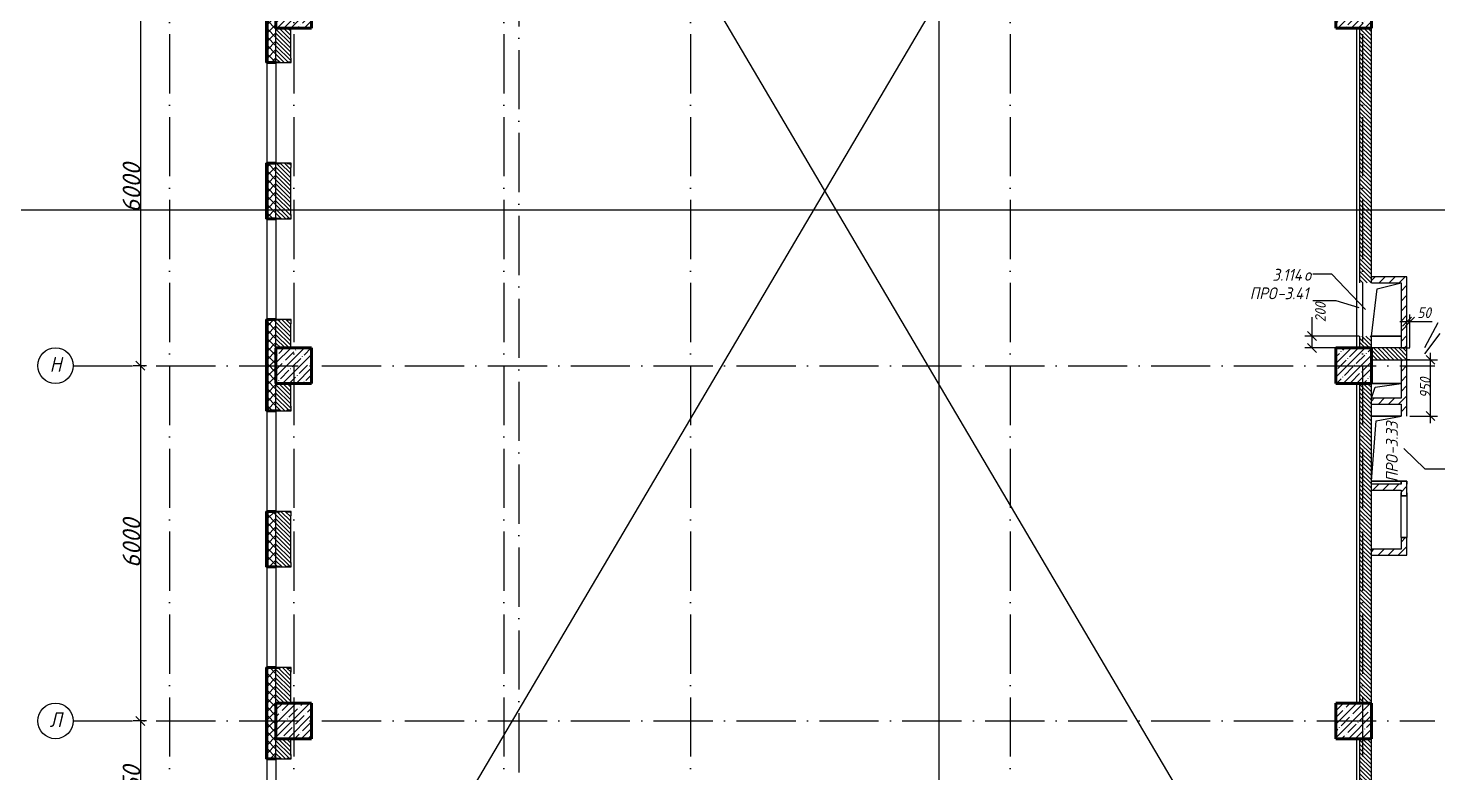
# Model space of a CAD drawing. Header units: millimetres. Extents: x -537608 to 253996, y -217170 to 186033.
# Drawn here: x -112119 to -88314, y 100989 to 113565 of the extents above; entities that cross this region are included whole.
import ezdxf

# ---------------------------------------------------------------- set-up
doc = ezdxf.new("R2010")
doc.units = ezdxf.units.MM
doc.linetypes.add('50_200_ШТРИХ_1Т_ш5_п1_п1_', pattern=[1400, 1000, -200, 0, -200])
for name, color, linetype, lineweight in [('A-____-____-DIMS', 7, 'Continuous', 9), ('A-DETL-____-OTLN-4', 7, 'Continuous', 18), ('A-FLOR-____-OTLN', 7, 'Continuous', 9), ('A-GENM-____-IDEN', 7, 'Continuous', 9), ('A-GENM-____-MCUT', 7, 'Continuous', 25), ('A-GENM-____-OTLN', 7, 'Continuous', 9), ('A-GENM-____-OTLN-1', 7, 'Continuous', 25), ('A-GLAZ-____-IDEN', 7, 'Continuous', 9), ('A-WALL-____-MCUT-2', 7, 'Continuous', 50), ('A-WALL-____-MCUT-3', 7, 'Continuous', 9), ('A-WALL-____-OTLN', 7, 'Continuous', 9), ('A-WALL-____-PATT-1', 7, 'Continuous', 9), ('A-WALL-FNSH-MCUT-1', 7, 'Continuous', 9), ('I-WALL-____-OTLN', 7, 'Continuous', 9), ('S-COLS-____-MCUT', 7, 'Continuous', 50), ('S-COLS-____-OTLN', 7, 'Continuous', 9), ('S-GRID-____-IDEN', 7, 'Continuous', 9), ('S-GRID-____-OTLN-1', 7, '50_200_ШТРИХ_1Т_ш5_п1_п1_', 9)]:
    doc.layers.add(name, color=color, linetype=linetype, lineweight=lineweight)
doc.layers.add('G-____-____-SYMB-1', color=9, linetype='Continuous', lineweight=9, true_color=0x808080)
doc.styles.add('ISOCPEUR_I', font='isocpeui.ttf', dxfattribs={"height": 300})
doc.styles.add('ISOCPEUR_I_10', font='isocpeui.ttf', dxfattribs={"width": 0.9, "height": 180})
doc.styles.add('ISOCPEUR_I_9', font='isocpeui.ttf', dxfattribs={"width": 0.9, "height": 250})
doc.dimstyles.new('ISO-1_8_0_9К_СРЕДНИЙ_Кладочные_3', dxfattribs={"dimscale": 304.8, "dimtxt": 179.276612, "dimasz": 0.492126, "dimexe": 0.393701, "dimexo": 0, "dimgap": 0, "dimtad": 1, "dimdec": 3, "dimrnd": 0.001, "dimdsep": 46, "dimtxsty": 'ISOCPEUR_I_10', "dimblk1": 'OBLIQUE', "dimblk2": 'OBLIQUE', "dimsah": 1, "dimcen": 0.09, "dimdle": 0.393701, "dimazin": 0, "dimtfac": 1, "dimtdec": 4, "dimtix": 1, "dimtmove": 0, "dimatfit": 3, "dimfxl": 1, "dimtvp": 1, "dimtolj": 1, "dimtzin": 0, "dimarcsym": 2})
doc.dimstyles.new('ISO-1_8_0_9К_СРЕДНИЙ_Кладочные_4', dxfattribs={"dimscale": 304.8, "dimtxt": 179.276612, "dimasz": 0.492126, "dimexe": 0.393701, "dimexo": 0, "dimgap": 0, "dimtad": 1, "dimdec": 3, "dimrnd": 0.001, "dimdsep": 46, "dimtxsty": 'ISOCPEUR_I_10', "dimblk1": 'OBLIQUE', "dimblk2": 'OBLIQUE', "dimsah": 1, "dimcen": 0.09, "dimdle": 0.393701, "dimazin": 0, "dimtfac": 1, "dimtdec": 4, "dimtix": 1, "dimtmove": 1, "dimatfit": 3, "dimfxl": 1, "dimtvp": 1, "dimtolj": 1, "dimtzin": 0, "dimarcsym": 2})
doc.dimstyles.new('ISO-2_5_0_9К_БОЛЬШОЙ_ОСИ', dxfattribs={"dimscale": 304.8, "dimtxt": 248.995294, "dimasz": 0.492126, "dimexe": 0.393701, "dimexo": 0, "dimgap": 0, "dimtad": 1, "dimdec": 0, "dimzin": 0, "dimdsep": 46, "dimtxsty": 'ISOCPEUR_I', "dimblk1": 'OBLIQUE', "dimblk2": 'OBLIQUE', "dimsah": 1, "dimcen": 0.09, "dimdle": 0.393701, "dimazin": 0, "dimtfac": 1, "dimtdec": 4, "dimtix": 1, "dimtmove": 0, "dimatfit": 3, "dimfxl": 1, "dimtvp": 1, "dimtolj": 1, "dimtzin": 0, "dimarcsym": 2})
pattern_1 = [(135, (-178684.97, 83184.237), (-35.35534, -35.35534), [])]
pattern_2 = [(45, (-178684.97, 83184.24), (-84.85281, 84.85281), [])]

# ---------------------------------------------------------------- blocks, each defined once
blk = doc.blocks.new('BSC_Колонна _Прямоугольная - 600х600-V15-АР1_План отверстий 3 этажа в осях 1-64_А-ГГ')
at = {"layer": 'S-COLS-____-OTLN'}
h = blk.add_hatch(dxfattribs=at)
h.set_pattern_fill('FP_51', color=256, style=0, pattern_type=2)
h.set_pattern_definition([(45, (-71050, -30681.04), (-114.04925, 114.04925), []), (45, (-70935.95, -30681.04), (-114.04925, 114.04925), [201.613, -40.323, 3.353, -36.97])])
h.paths.add_polyline_path([(-300, -300), (300, -300), (300, 300), (-300, 300)], flags=0)
at = {"layer": 'S-COLS-____-MCUT'}
for p, q in [((300, 300), (-300, 300)), ((-300, 300), (-300, -300)), ((300, -300), (300, 300)), ((-300, -300), (300, -300))]:
    blk.add_line(p, q, dxfattribs=at)
blk = doc.blocks.new('BSC_Колонна _Прямоугольная - 600х600-V16-АР1_План отверстий 3 этажа в осях 1-64_А-ГГ')
at = {"layer": 'S-COLS-____-OTLN'}
h = blk.add_hatch(dxfattribs=at)
h.set_pattern_fill('FP_52', color=256, style=0, pattern_type=2)
h.set_pattern_definition([(45, (-71050, -24681.04), (-114.04925, 114.04925), []), (45, (-70935.95, -24681.04), (-114.04925, 114.04925), [201.613, -40.323, 3.353, -36.97])])
h.paths.add_polyline_path([(-300, -300), (300, -300), (300, 300), (-300, 300), (-300, 134)], flags=0)
at = {"layer": 'S-COLS-____-MCUT'}
for p, q in [((300, 300), (-300, 300)), ((-300, 300), (-300, -300)), ((300, -300), (300, 300)), ((-300, -300), (300, -300))]:
    blk.add_line(p, q, dxfattribs=at)
blk = doc.blocks.new('BSC_Колонна _Прямоугольная - 600х600-V17-АР1_План отверстий 3 этажа в осях 1-64_А-ГГ')
at = {"layer": 'S-COLS-____-OTLN'}
h = blk.add_hatch(dxfattribs=at)
h.set_pattern_fill('FP_53', color=256, style=0, pattern_type=2)
h.set_pattern_definition([(45, (-71050, -18681.04), (-114.04925, 114.04925), []), (45, (-70935.95, -18681.04), (-114.04925, 114.04925), [201.613, -40.323, 3.353, -36.97])])
h.paths.add_polyline_path([(-300, -300), (300, -300), (300, 300), (-300, 300)], flags=0)
at = {"layer": 'S-COLS-____-MCUT'}
for p, q in [((300, 300), (-300, 300)), ((-300, 300), (-300, -300)), ((300, -300), (300, 300)), ((-300, -300), (300, -300))]:
    blk.add_line(p, q, dxfattribs=at)
blk = doc.blocks.new('BSC_Колонна _Прямоугольная - 600х600-V18-АР1_План отверстий 3 этажа в осях 1-64_А-ГГ')
at = {"layer": 'S-COLS-____-OTLN'}
h = blk.add_hatch(dxfattribs=at)
h.set_pattern_fill('FP_55', color=256, style=0, pattern_type=2)
h.set_pattern_definition([(45, (-88950, -30681.04), (-114.04925, 114.04925), []), (45, (-88835.95, -30681.04), (-114.04925, 114.04925), [201.613, -40.323, 3.353, -36.97])])
h.paths.add_polyline_path([(-300, -300), (300, -300), (300, 300), (-300, 300)], flags=0)
at = {"layer": 'S-COLS-____-MCUT'}
for p, q in [((300, 300), (-300, 300)), ((-300, 300), (-300, -300)), ((300, -300), (300, 300)), ((-300, -300), (300, -300))]:
    blk.add_line(p, q, dxfattribs=at)
blk = doc.blocks.new('BSC_Колонна _Прямоугольная - 600х600-V19-АР1_План отверстий 3 этажа в осях 1-64_А-ГГ')
at = {"layer": 'S-COLS-____-OTLN'}
h = blk.add_hatch(dxfattribs=at)
h.set_pattern_fill('FP_56', color=256, style=0, pattern_type=2)
h.set_pattern_definition([(45, (-88950, -24681.04), (-114.04925, 114.04925), []), (45, (-88835.95, -24681.04), (-114.04925, 114.04925), [201.613, -40.323, 3.353, -36.97])])
h.paths.add_polyline_path([(-300, -300), (300, -300), (300, 300), (-300, 300), (-300, 134)], flags=0)
at = {"layer": 'S-COLS-____-MCUT'}
for p, q in [((300, 300), (-300, 300)), ((-300, 300), (-300, -300)), ((300, -300), (300, 300)), ((-300, -300), (300, -300))]:
    blk.add_line(p, q, dxfattribs=at)
blk = doc.blocks.new('BSC_Колонна _Прямоугольная - 600х600-V20-АР1_План отверстий 3 этажа в осях 1-64_А-ГГ')
at = {"layer": 'S-COLS-____-OTLN'}
h = blk.add_hatch(dxfattribs=at)
h.set_pattern_fill('FP_57', color=256, style=0, pattern_type=2)
h.set_pattern_definition([(45, (-88950, -18681.04), (-114.04925, 114.04925), []), (45, (-88835.95, -18681.04), (-114.04925, 114.04925), [201.613, -40.323, 3.353, -36.97])])
h.paths.add_polyline_path([(-300, -300), (300, -300), (300, 300), (-300, 300)], flags=0)
at = {"layer": 'S-COLS-____-MCUT'}
for p, q in [((300, 300), (-300, 300)), ((-300, 300), (-300, -300)), ((300, -300), (300, 300)), ((-300, -300), (300, -300))]:
    blk.add_line(p, q, dxfattribs=at)
blk = doc.blocks.new('Фахверк_СКБ_Уголок - 250_3380-27498580-АР1_План отверстий 3 этажа в осях 1-64_А-ГГ')
at = {"layer": 'A-GENM-____-MCUT'}
for p, q in [((200, 181), (125, 181)), ((125, 181), (125, 106)), ((125, 106), (131, 106)), ((131, 106), (131, 175)), ((131, 175), (200, 175)), ((200, 175), (200, 181)), ((131, -6), (125, -6)), ((125, -6), (125, -81)), ((125, -81), (200, -81)), ((131, -75), (131, -6)), ((200, -75), (131, -75)), ((200, -81), (200, -75))]:
    blk.add_line(p, q, dxfattribs=at)
blk = doc.blocks.new('AR_Отверстие прямоугольное _в плите_ - AR_Отверстие прямоугольное _в плите_-30552785-АР1_План отверстий 3 этажа в осях 1-64_А-ГГ')
at = {"layer": 'A-GENM-____-OTLN'}
for p, q in [((-250, -450), (-150, 350)), ((-150, 350), (250, 450)), ((-250, -450), (250, -450))]:
    blk.add_line(p, q, dxfattribs=at)
blk = doc.blocks.new('AR_Отверстие прямоугольное _в плите_ - AR_Отверстие прямоугольное _в плите_-30459257-АР1_План отверстий 3 этажа в осях 1-64_А-ГГ')
at = {"layer": 'A-GENM-____-OTLN'}
for p, q in [((250, 125), (-250, 125)), ((-250, -125), (-188, 63)), ((-188, 63), (250, 125))]:
    blk.add_line(p, q, dxfattribs=at)
blk = doc.blocks.new('AR_Отверстие прямоугольное _в плите_ - AR_Отверстие прямоугольное _в плите_-V208-АР1_План отверстий 3 этажа в осях 1-64_А-ГГ')
at = {"layer": 'A-GENM-____-OTLN'}
for p, q in [((250, 550), (-250, 550)), ((-167, 467), (250, 550)), ((-250, -550), (-167, 467)), ((-250, -550), (250, -550))]:
    blk.add_line(p, q, dxfattribs=at)
blk = doc.blocks.new('154_Фахверк_СКБ_Швеллер - Тип_100_3960_зеркало-36793856-АР1_План отверстий 3 этажа в осях 1-64_А-ГГ')
at = {"layer": 'A-GENM-____-MCUT'}
for p, q in [((175, 50), (125, 50)), ((125, 50), (125, -50)), ((128, 47), (175, 47)), ((128, -47), (128, 47)), ((175, 47), (175, 50)), ((125, -50), (175, -50)), ((175, -47), (128, -47)), ((175, -50), (175, -47))]:
    blk.add_line(p, q, dxfattribs=at)
blk = doc.blocks.new('154_Стойка_СКБ_Швеллер - СМ-2180_100-28318692-АР1_План отверстий 3 этажа в осях 1-64_А-ГГ')
at = {"layer": 'A-GENM-____-MCUT'}
for p, q in [((171, 50), (125, 50)), ((125, 50), (125, -50)), ((129.5, 42.4), (171, 42.4)), ((129.5, -42.4), (129.5, 42.4)), ((171, 42.4), (171, 50)), ((125, -50), (171, -50)), ((171, -42.4), (129.5, -42.4)), ((171, -50), (171, -42.4))]:
    blk.add_line(p, q, dxfattribs=at)
blk = doc.blocks.new('Ось сетки - Круг_Ø6_00__ISO-2_5_0_9K_-25732049-АР1_План отверстий 3 этажа в осях 1-64_А-ГГ')
at = {"layer": 'S-GRID-____-IDEN'}
blk.add_circle((0, 0), 3, dxfattribs=at)
blk = doc.blocks.new('_Oblique')
at = {"color": 0, "linetype": 'ByBlock', "lineweight": -2}
blk.add_line((-0.5, -0.5), (0.5, 0.5), dxfattribs=at)
blk = doc.blocks.new('*D1118')
at = {"layer": 'A-____-____-DIMS', "color": 0, "lineweight": -2, "transparency": 16777216}
for p, q in [((-110119, 113865), (-110345, 113865)), ((-110225, 113985), (-110225, 107745)), ((-110119, 107865), (-110345, 107865))]:
    blk.add_line(p, q, dxfattribs=at)
at = {"layer": 'Defpoints', "color": 0, "transparency": 16777216}
for p in [(-110119, 113865), (-110225, 107865), (-110119, 107865)]:
    blk.add_point(p, dxfattribs=at)
at = {"layer": 'A-____-____-DIMS', "color": 0, "lineweight": -2, "transparency": 16777216, "xscale": 150, "yscale": 150, "zscale": 150}
for p, rotation in [((-110225, 113865), 90), ((-110225, 107865), 270)]:
    blk.add_blockref('_Oblique', p, dxfattribs=dict(at, rotation=rotation))
at = {"layer": 'A-____-____-DIMS', "color": 0, "transparency": 16777216, "insert": (-110375, 110865), "char_height": 300, "width": 758.48, "attachment_point": 5, "rotation": 90, "style": 'ISOCPEUR_I'}
blk.add_mtext('\\A1;6000', dxfattribs=at)
blk = doc.blocks.new('*D1119')
at = {"layer": 'A-____-____-DIMS', "color": 0, "lineweight": -2, "transparency": 16777216}
for p, q in [((-110119, 107865), (-110345, 107865)), ((-110225, 107985), (-110225, 101745)), ((-110119, 101865), (-110345, 101865))]:
    blk.add_line(p, q, dxfattribs=at)
at = {"layer": 'Defpoints', "color": 0, "transparency": 16777216}
for p in [(-110119, 107865), (-110225, 101865), (-110119, 101865)]:
    blk.add_point(p, dxfattribs=at)
at = {"layer": 'A-____-____-DIMS', "color": 0, "lineweight": -2, "transparency": 16777216, "xscale": 150, "yscale": 150, "zscale": 150}
for p, rotation in [((-110225, 107865), 90), ((-110225, 101865), 270)]:
    blk.add_blockref('_Oblique', p, dxfattribs=dict(at, rotation=rotation))
at = {"layer": 'A-____-____-DIMS', "color": 0, "transparency": 16777216, "insert": (-110375, 104865), "char_height": 300, "width": 758.48, "attachment_point": 5, "rotation": 90, "style": 'ISOCPEUR_I'}
blk.add_mtext('\\A1;6000', dxfattribs=at)
blk = doc.blocks.new('*D1120')
at = {"layer": 'A-____-____-DIMS', "color": 0, "lineweight": -2, "transparency": 16777216}
for p, q in [((-110225, 101985), (-110225, 99395)), ((-110119, 101865), (-110345, 101865)), ((-110119, 99515), (-110345, 99515))]:
    blk.add_line(p, q, dxfattribs=at)
at = {"layer": 'Defpoints', "color": 0, "transparency": 16777216}
for p in [(-110119, 101865), (-110225, 99515), (-110119, 99515)]:
    blk.add_point(p, dxfattribs=at)
at = {"layer": 'A-____-____-DIMS', "color": 0, "lineweight": -2, "transparency": 16777216, "xscale": 150, "yscale": 150, "zscale": 150}
for p, rotation in [((-110225, 101865), 90), ((-110225, 99515), 270)]:
    blk.add_blockref('_Oblique', p, dxfattribs=dict(at, rotation=rotation))
at = {"layer": 'A-____-____-DIMS', "color": 0, "transparency": 16777216, "insert": (-110375, 100690), "char_height": 300, "width": 758.48, "attachment_point": 5, "rotation": 90, "style": 'ISOCPEUR_I'}
blk.add_mtext('\\A1;2350', dxfattribs=at)
blk = doc.blocks.new('*D1221')
at = {"layer": 'A-____-____-DIMS', "color": 0, "lineweight": -2, "transparency": 16777216}
for p, q in [((-88955, 108610), (-88785, 108610)), ((-88835, 108165), (-88835, 108730)), ((-88785, 108171), (-88785, 108730)), ((-88785, 108610), (-88408, 108610))]:
    blk.add_line(p, q, dxfattribs=at)
at = {"layer": 'Defpoints', "color": 0, "transparency": 16777216}
for p in [(-88785, 108610), (-88835, 108165), (-88785, 108171)]:
    blk.add_point(p, dxfattribs=at)
at = {"layer": 'A-____-____-DIMS', "color": 0, "lineweight": -2, "transparency": 16777216, "xscale": 150, "yscale": 150, "zscale": 150, "rotation": 180}
blk.add_blockref('_Oblique', (-88835, 108610), dxfattribs=at)
at = {"layer": 'A-____-____-DIMS', "color": 0, "lineweight": -2, "transparency": 16777216, "xscale": 150, "yscale": 150, "zscale": 150}
blk.add_blockref('_Oblique', (-88785, 108610), dxfattribs=at)
at = {"layer": 'A-____-____-DIMS', "color": 0, "transparency": 16777216, "insert": (-88658, 108850), "char_height": 180, "width": 273.05, "attachment_point": 1, "line_spacing_factor": 1.149209, "style": 'ISOCPEUR_I_10'}
blk.add_mtext('\\A1;50', dxfattribs=at)
blk = doc.blocks.new('*D1244')
at = {"layer": 'A-____-____-DIMS', "color": 0, "lineweight": -2, "transparency": 16777216}
for p, q in [((-90438, 108365), (-90438, 108685)), ((-89641, 108365), (-90558, 108365)), ((-90438, 108165), (-90438, 108485)), ((-89635, 108165), (-90558, 108165))]:
    blk.add_line(p, q, dxfattribs=at)
at = {"layer": 'Defpoints', "color": 0, "transparency": 16777216}
for p in [(-89641, 108365), (-90438, 108165), (-89635, 108165)]:
    blk.add_point(p, dxfattribs=at)
at = {"layer": 'A-____-____-DIMS', "color": 0, "lineweight": -2, "transparency": 16777216, "xscale": 150, "yscale": 150, "zscale": 150}
for p, rotation in [((-90438, 108365), 90), ((-90438, 108165), 270)]:
    blk.add_blockref('_Oblique', p, dxfattribs=dict(at, rotation=rotation))
at = {"layer": 'A-____-____-DIMS', "color": 0, "transparency": 16777216, "insert": (-90386, 108600), "char_height": 180, "width": 409.58, "attachment_point": 1, "rotation": 90, "line_spacing_factor": 1.149209, "style": 'ISOCPEUR_I_10'}
blk.add_mtext('\\A1;200', dxfattribs=at)
blk = doc.blocks.new('*D1253')
at = {"layer": 'A-____-____-DIMS', "color": 0, "lineweight": -2, "transparency": 16777216}
for p, q in [((-88437, 106895), (-88437, 108085)), ((-88835, 107965), (-88317, 107965)), ((-88785, 107015), (-88317, 107015))]:
    blk.add_line(p, q, dxfattribs=at)
at = {"layer": 'Defpoints', "color": 0, "transparency": 16777216}
for p in [(-88835, 107965), (-88437, 107965), (-88785, 107015)]:
    blk.add_point(p, dxfattribs=at)
at = {"layer": 'A-____-____-DIMS', "color": 0, "lineweight": -2, "transparency": 16777216, "xscale": 150, "yscale": 150, "zscale": 150}
for p, rotation in [((-88437, 107965), 90), ((-88437, 107015), 270)]:
    blk.add_blockref('_Oblique', p, dxfattribs=dict(at, rotation=rotation))
at = {"layer": 'A-____-____-DIMS', "color": 0, "transparency": 16777216, "insert": (-88527, 107490), "char_height": 180, "width": 409.58, "attachment_point": 5, "rotation": 90, "style": 'ISOCPEUR_I_10'}
blk.add_mtext('\\A1;950', dxfattribs=at)

msp = doc.modelspace()

# ---------------------------------------------------------------- hatches: boundary and pattern name
at = {"layer": 'A-WALL-____-PATT-1'}
h = msp.add_hatch(dxfattribs=at)
h.set_pattern_fill('FP_1', color=256, style=0, pattern_type=2)
h.set_pattern_definition([(45, (-178684.97, 83184.24), (-70.71068, 70.71068), []), (135, (-178684.97, 83184.24), (-70.71068, -70.71068), [])])
h.paths.add_polyline_path([(-108084.9702, 95515.2788), (-107934.9702, 95515.2788), (-107934.9702, 96810.2788), (-107940.9702, 96810.2788), (-107940.9702, 96885.2788), (-108084.9702, 96885.2788)], flags=0)
h.paths.add_polyline_path([(-108000.0756, 98585.2788), (-107940.9702, 98585.2788), (-107940.9702, 98660.2788), (-107934.9702, 98660.2788), (-107934.9702, 99450.2788), (-107940.9702, 99450.2788), (-107940.9702, 99525.2788), (-108084.9702, 99525.2788), (-108084.9702, 98585.2788)], flags=0)
h.paths.add_polyline_path([(-108000.0756, 101225.2788), (-107940.9702, 101225.2788), (-107940.9702, 101300.2788), (-107934.9702, 101300.2788), (-107934.9702, 102690.2788), (-107940.9702, 102690.2788), (-107940.9702, 102765.2788), (-108084.9702, 102765.2788), (-108084.9702, 101225.2788)], flags=0)
h.paths.add_polyline_path([(-108000.0756, 104465.2788), (-107940.9702, 104465.2788), (-107940.9702, 104540.2788), (-107934.9702, 104540.2788), (-107934.9702, 105330.2788), (-107940.9702, 105330.2788), (-107940.9702, 105405.2788), (-108084.9702, 105405.2788), (-108084.9702, 104465.2788)], flags=0)
h.paths.add_polyline_path([(-108000.0756, 107105.2788), (-107940.9702, 107105.2788), (-107940.9702, 107180.2788), (-107934.9702, 107180.2788), (-107934.9702, 108570.2788), (-107940.9702, 108570.2788), (-107940.9702, 108645.2788), (-108084.9702, 108645.2788), (-108084.9702, 107105.2788)], flags=0)
h.paths.add_polyline_path([(-108084.9702, 110345.2788), (-107940.9702, 110345.2788), (-107940.9702, 110420.2788), (-107934.9702, 110420.2788), (-107934.9702, 111210.2788), (-107940.9702, 111210.2788), (-107940.9702, 111285.2788), (-108084.9702, 111285.2788)], flags=0)
h.paths.add_polyline_path([(-108084.9702, 112985.2788), (-107940.9702, 112985.2788), (-107940.9702, 113060.2788), (-107934.9702, 113060.2788), (-107934.9702, 114450.2788), (-107940.9702, 114450.2788), (-107940.9702, 114525.2788), (-108084.9702, 114525.2788)], flags=0)
h.paths.add_polyline_path([(-108084.9702, 116225.2788), (-107940.9702, 116225.2788), (-107940.9702, 116300.2788), (-107934.9702, 116300.2788), (-107934.9702, 117090.2788), (-107940.9702, 117090.2788), (-107940.9702, 117165.2788), (-108084.9702, 117165.2788)], flags=0)
h.paths.add_polyline_path([(-107940.9702, 118865.2788), (-107940.9702, 118940.2788), (-107934.9702, 118940.2788), (-107934.9702, 120330.2788), (-107940.9702, 120330.2788), (-107940.9702, 120405.2788), (-108084.9702, 120405.2788), (-108084.9702, 118865.2788), (-108000.0756, 118865.2788)], flags=0)
h.paths.add_polyline_path([(-107940.9702, 122105.2788), (-107940.9702, 122180.2788), (-107934.9702, 122180.2788), (-107934.9702, 122970.2788), (-107940.9702, 122970.2788), (-107940.9702, 123045.2788), (-108084.9702, 123045.2788), (-108084.9702, 122105.2788), (-108000.0756, 122105.2788)], flags=0)
h.paths.add_polyline_path([(-107940.9702, 124745.2788), (-107940.9702, 124820.2788), (-107934.9702, 124820.2788), (-107934.9702, 126115.2788), (-108084.9702, 126115.2788), (-108084.9702, 124745.2788), (-108000.0756, 124745.2788)], flags=0)
h = msp.add_hatch(dxfattribs=at)
h.set_pattern_fill('FP_6', color=256, style=0, pattern_type=2)
h.set_pattern_definition(pattern_1)
h.paths.add_polyline_path([(-107865.9702, 108165.2788), (-107684.9702, 108165.2788), (-107684.9702, 108639.2788), (-107753.9702, 108639.2788), (-107753.9702, 108645.2788), (-107865.9702, 108645.2788), (-107865.9702, 108639.2788), (-107934.9702, 108639.2788), (-107934.9702, 108165.2788)], flags=0)
h.paths.add_polyline_path([(-107865.9702, 110345.2788), (-107753.9702, 110345.2788), (-107753.9702, 110351.2788), (-107684.9702, 110351.2788), (-107684.9702, 111279.2788), (-107753.9702, 111279.2788), (-107753.9702, 111285.2788), (-107865.9702, 111285.2788), (-107865.9702, 111279.2788), (-107934.9702, 111279.2788), (-107934.9702, 110351.2788), (-107865.9702, 110351.2788)], flags=0)
h.paths.add_polyline_path([(-107753.9702, 112985.2788), (-107753.9702, 112991.2788), (-107684.9702, 112991.2788), (-107684.9702, 113565.2788), (-107934.9702, 113565.2788), (-107934.9702, 112991.2788), (-107865.9702, 112991.2788), (-107865.9702, 112985.2788)], flags=0)
h = msp.add_hatch(dxfattribs=at)
h.set_pattern_fill('FP_6', color=256, style=0, pattern_type=2)
h.set_pattern_definition(pattern_1)
h.paths.add_polyline_path([(-89434.9702, 108165.2788), (-89434.9702, 108365.2788), (-89634.9702, 108365.2788), (-89634.9702, 108165.2788)], flags=0)
h.paths.add_polyline_path([(-89634.9702, 109265.2788), (-89434.9702, 109265.2788), (-89434.9702, 113565.2788), (-89634.9702, 113565.2788), (-89634.9702, 111439.2622)], flags=0)
h = msp.add_hatch(dxfattribs=at)
h.set_pattern_fill('FP_4', color=256, style=0, pattern_type=2)
h.set_pattern_definition(pattern_2)
h.paths.add_polyline_path([(-88934.9702, 109265.2788), (-88834.9702, 109265.2788), (-88834.9702, 109365.2788), (-89434.9702, 109365.2788), (-89434.9702, 109265.2788)], flags=0)
h = msp.add_hatch(dxfattribs=at)
h.set_pattern_fill('FP_4', color=256, style=0, pattern_type=2)
h.set_pattern_definition(pattern_2)
h.paths.add_polyline_path([(-88834.9702, 108165.2788), (-88834.9702, 109265.2788), (-88934.9702, 109265.2788), (-88934.9702, 108165.2788)], flags=0)
h = msp.add_hatch(dxfattribs=at)
h.set_pattern_fill('FP_6', color=256, style=0, pattern_type=2)
h.set_pattern_definition(pattern_1)
h.paths.add_polyline_path([(-88834.9702, 107965.2788), (-88834.9702, 108165.2788), (-89434.9702, 108165.2788), (-89434.9702, 107965.2788)], flags=0)
h = msp.add_hatch(dxfattribs=at)
h.set_pattern_fill('FP_4', color=256, style=0, pattern_type=2)
h.set_pattern_definition(pattern_2)
h.paths.add_polyline_path([(-88842.5702, 104765.2788), (-88834.9702, 104765.2788), (-88834.9702, 104919.2788), (-88842.5702, 104919.2788), (-88842.5702, 104960.7788), (-88927.3702, 104960.7788), (-88927.3702, 104919.2788), (-88934.9702, 104919.2788), (-88934.9702, 104765.2788), (-88927.3702, 104765.2788)], flags=0)
h.paths.add_polyline_path([(-88931.9702, 105668.2788), (-88837.9702, 105668.2788), (-88837.9702, 105715.2788), (-88834.9702, 105715.2788), (-88834.9702, 105865.2788), (-88837.9702, 105865.2788), (-88837.9702, 105912.2788), (-88931.9702, 105912.2788), (-88931.9702, 105865.2788), (-88934.9702, 105865.2788), (-88934.9702, 105715.2788), (-88931.9702, 105715.2788)], flags=0)
h.paths.add_polyline_path([(-88922.067, 107015.2788), (-88834.9702, 107015.2788), (-88834.9702, 107965.2788), (-88934.9702, 107965.2788), (-88934.9702, 107015.2788)], flags=0)
h = msp.add_hatch(dxfattribs=at)
h.set_pattern_fill('FP_6', color=256, style=0, pattern_type=2)
h.set_pattern_definition(pattern_1)
h.paths.add_polyline_path([(-107865.9702, 102165.2788), (-107684.9702, 102165.2788), (-107684.9702, 102759.2788), (-107753.9702, 102759.2788), (-107753.9702, 102765.2788), (-107865.9702, 102765.2788), (-107865.9702, 102759.2788), (-107934.9702, 102759.2788), (-107934.9702, 102165.2788)], flags=0)
h.paths.add_polyline_path([(-107753.9702, 104465.2788), (-107753.9702, 104471.2788), (-107684.9702, 104471.2788), (-107684.9702, 105399.2788), (-107753.9702, 105399.2788), (-107753.9702, 105405.2788), (-107865.9702, 105405.2788), (-107865.9702, 105399.2788), (-107934.9702, 105399.2788), (-107934.9702, 104471.2788), (-107865.9702, 104471.2788), (-107865.9702, 104465.2788)], flags=0)
h.paths.add_polyline_path([(-107753.9702, 107105.2788), (-107753.9702, 107111.2788), (-107684.9702, 107111.2788), (-107684.9702, 107565.2788), (-107934.9702, 107565.2788), (-107934.9702, 107111.2788), (-107865.9702, 107111.2788), (-107865.9702, 107105.2788)], flags=0)
h = msp.add_hatch(dxfattribs=at)
h.set_pattern_fill('FP_6', color=256, style=0, pattern_type=2)
h.set_pattern_definition(pattern_1)
h.paths.add_polyline_path([(-89434.9702, 102165.2788), (-89434.9702, 107565.2788), (-89634.9702, 107565.2788), (-89634.9702, 102165.2788)], flags=0)
h = msp.add_hatch(dxfattribs=at)
h.set_pattern_fill('FP_4', color=256, style=0, pattern_type=2)
h.set_pattern_definition(pattern_2)
h.paths.add_polyline_path([(-88934.9702, 107215.2788), (-88934.9702, 107315.2788), (-89434.9702, 107315.2788), (-89434.9702, 107215.2788)], flags=0)
h = msp.add_hatch(dxfattribs=at)
h.set_pattern_fill('FP_4', color=256, style=0, pattern_type=2)
h.set_pattern_definition(pattern_2)
h.paths.add_polyline_path([(-88934.9702, 105765.2788), (-88934.9702, 105865.2788), (-89434.9702, 105865.2788), (-89434.9702, 105765.2788)], flags=0)
h = msp.add_hatch(dxfattribs=at)
h.set_pattern_fill('FP_4', color=256, style=0, pattern_type=2)
h.set_pattern_definition(pattern_2)
h.paths.add_polyline_path([(-89434.9702, 104665.2788), (-88834.9702, 104665.2788), (-88834.9702, 104765.2788), (-89434.9702, 104765.2788)], flags=0)
h = msp.add_hatch(dxfattribs=at)
h.set_pattern_fill('FP_6', color=256, style=0, pattern_type=2)
h.set_pattern_definition(pattern_1)
h.paths.add_polyline_path([(-107753.9702, 96115.2788), (-107684.9702, 96115.2788), (-107684.9702, 96879.2788), (-107753.9702, 96879.2788), (-107753.9702, 96885.2788), (-107865.9702, 96885.2788), (-107865.9702, 96879.2788), (-107934.9702, 96879.2788), (-107934.9702, 96115.2788), (-107865.9702, 96115.2788)], flags=0)
h.paths.add_polyline_path([(-107865.9702, 98585.2788), (-107753.9702, 98585.2788), (-107753.9702, 98591.2788), (-107684.9702, 98591.2788), (-107684.9702, 99519.2788), (-107753.9702, 99519.2788), (-107753.9702, 99525.2788), (-107865.9702, 99525.2788), (-107865.9702, 99519.2788), (-107934.9702, 99519.2788), (-107934.9702, 98591.2788), (-107865.9702, 98591.2788)], flags=0)
h.paths.add_polyline_path([(-107865.9702, 101225.2788), (-107753.9702, 101225.2788), (-107753.9702, 101231.2788), (-107684.9702, 101231.2788), (-107684.9702, 101565.2788), (-107934.9702, 101565.2788), (-107934.9702, 101231.2788), (-107865.9702, 101231.2788)], flags=0)
h = msp.add_hatch(dxfattribs=at)
h.set_pattern_fill('FP_6', color=256, style=0, pattern_type=2)
h.set_pattern_definition(pattern_1)
h.paths.add_polyline_path([(-89434.9702, 96015.2788), (-89434.9702, 101565.2788), (-89634.9702, 101565.2788), (-89634.9702, 96015.2788)], flags=0)

# ---------------------------------------------------------------- linework, layer by layer
at = {"layer": 'A-DETL-____-OTLN-4'}
for p, q in [((-107334.9702, 96115.2788), (-89934.9702, 125615.2788)), ((-107334.9702, 125515.2788), (-89934.9702, 96015.2788))]:
    msp.add_line(p, q, dxfattribs=at)
at = {"layer": 'A-FLOR-____-OTLN'}
for p, q in [((-89684.9702, 113565.2788), (-89684.9702, 108165.2788)), ((-88934.9702, 108365.2788), (-89434.9702, 108365.2788)), ((-89684.9702, 107565.2788), (-89684.9702, 102165.2788)), ((-89434.9702, 107565.2788), (-88934.9702, 107565.2788)), ((-89434.9702, 107015.2788), (-88934.9702, 107015.2788)), ((-88934.9702, 105915.2788), (-89434.9702, 105915.2788)), ((-89684.9702, 101565.2788), (-89684.9702, 96015.2788))]:
    msp.add_line(p, q, dxfattribs=at)
at = {"layer": 'A-GENM-____-IDEN'}
for p, q in [((-90032.0703, 108960.2788), (-90423.1703, 108960.2788)), ((-89640.9702, 108840.2788), (-90032.0703, 108960.2788)), ((-88534.9702, 108171.2788), (-88310.1035, 108594.3062))]:
    msp.add_line(p, q, dxfattribs=at)
at = {"layer": 'A-GLAZ-____-IDEN'}
for p, q in [((-90105.7663, 109412.8062), (-90426.1961, 109412.8062)), ((-89534.9702, 108815.2788), (-90105.7663, 109412.8062)), ((-88534.9702, 108065.2788), (-88272.1737, 108409.3231)), ((-88884.9702, 106465.2788), (-88533.9049, 106120.839)), ((-88533.9049, 106120.839), (-88171.1396, 106120.839))]:
    msp.add_line(p, q, dxfattribs=at)
at = {"layer": 'A-WALL-____-MCUT-2'}
for p, q in [((-108096.9702, 114525.2788), (-108096.9702, 112985.2788)), ((-108091.9702, 114525.2788), (-108091.9702, 112985.2788)), ((-108084.9702, 114525.2788), (-108084.9702, 112985.2788)), ((-108084.9702, 112985.2788), (-107940.9702, 112985.2788)), ((-108096.9702, 111285.2788), (-108096.9702, 110345.2788)), ((-108091.9702, 111285.2788), (-108091.9702, 110345.2788)), ((-108084.9702, 111285.2788), (-108084.9702, 110345.2788)), ((-107940.9702, 111285.2788), (-108084.9702, 111285.2788)), ((-108084.9702, 110345.2788), (-107940.9702, 110345.2788)), ((-108096.9702, 108645.2788), (-108096.9702, 107105.2788)), ((-108091.9702, 108645.2788), (-108091.9702, 107105.2788)), ((-108084.9702, 108645.2788), (-108084.9702, 107105.2788)), ((-107940.9702, 108645.2788), (-108084.9702, 108645.2788)), ((-108084.9702, 107105.2788), (-107940.9702, 107105.2788)), ((-108096.9702, 105405.2788), (-108096.9702, 104465.2788)), ((-108091.9702, 105405.2788), (-108091.9702, 104465.2788)), ((-108084.9702, 105405.2788), (-108084.9702, 104465.2788)), ((-107940.9702, 105405.2788), (-108084.9702, 105405.2788)), ((-108084.9702, 104465.2788), (-107940.9702, 104465.2788)), ((-108096.9702, 102765.2788), (-108096.9702, 101225.2788)), ((-108091.9702, 102765.2788), (-108091.9702, 101225.2788)), ((-108084.9702, 102765.2788), (-108084.9702, 102765.2788)), ((-107940.9702, 102765.2788), (-108084.9702, 102765.2788)), ((-108084.9702, 101225.2788), (-107940.9702, 101225.2788))]:
    msp.add_line(p, q, dxfattribs=at)
at = {"layer": 'A-WALL-____-MCUT-3'}
for p, q in [((-107934.9702, 113060.2788), (-107934.9702, 113565.2788)), ((-107684.9702, 113060.2788), (-107684.9702, 113565.2788)), ((-89634.9702, 113565.2788), (-89634.9702, 109265.2788)), ((-89434.9702, 109265.2788), (-89434.9702, 113565.2788)), ((-107865.9702, 112985.2788), (-107753.9702, 112985.2788)), ((-107934.9702, 110420.2788), (-107934.9702, 111210.2788)), ((-107753.9702, 111285.2788), (-107865.9702, 111285.2788)), ((-107684.9702, 110420.2788), (-107684.9702, 111210.2788)), ((-107865.9702, 110345.2788), (-107753.9702, 110345.2788)), ((-107934.9702, 108165.2788), (-107934.9702, 108570.2788)), ((-107753.9702, 108645.2788), (-107865.9702, 108645.2788)), ((-107684.9702, 108165.2788), (-107684.9702, 108570.2788)), ((-89634.9702, 108365.2788), (-89634.9702, 108165.2788)), ((-89434.9702, 108165.2788), (-89434.9702, 108365.2788)), ((-88834.9702, 108165.2788), (-89434.9702, 108165.2788)), ((-88834.9702, 107965.2788), (-88834.9702, 108165.2788)), ((-89434.9702, 107965.2788), (-88834.9702, 107965.2788)), ((-107934.9702, 107180.2788), (-107934.9702, 107565.2788)), ((-107684.9702, 107180.2788), (-107684.9702, 107565.2788)), ((-89634.9702, 107565.2788), (-89634.9702, 102165.2788)), ((-89434.9702, 102165.2788), (-89434.9702, 107565.2788)), ((-107865.9702, 107105.2788), (-107753.9702, 107105.2788)), ((-107934.9702, 104540.2788), (-107934.9702, 105330.2788)), ((-107753.9702, 105405.2788), (-107865.9702, 105405.2788)), ((-107684.9702, 104540.2788), (-107684.9702, 105330.2788)), ((-107865.9702, 104465.2788), (-107753.9702, 104465.2788)), ((-107934.9702, 102165.2788), (-107934.9702, 102690.2788)), ((-107753.9702, 102765.2788), (-107865.9702, 102765.2788)), ((-107684.9702, 102165.2788), (-107684.9702, 102690.2788)), ((-107934.9702, 101300.2788), (-107934.9702, 101565.2788)), ((-107684.9702, 101300.2788), (-107684.9702, 101565.2788)), ((-89634.9702, 101565.2788), (-89634.9702, 96015.2788)), ((-89434.9702, 96015.2788), (-89434.9702, 101565.2788)), ((-107865.9702, 101225.2788), (-107753.9702, 101225.2788))]:
    msp.add_line(p, q, dxfattribs=at)
at = {"layer": 'A-WALL-____-OTLN'}
for p, q in [((-108084.9702, 111285.2788), (-108084.9702, 112985.2788)), ((-107934.9702, 112985.2788), (-107934.9702, 111285.2788)), ((-108084.9702, 108645.2788), (-108084.9702, 110345.2788)), ((-107934.9702, 110345.2788), (-107934.9702, 108645.2788)), ((-108084.9702, 105405.2788), (-108084.9702, 107105.2788)), ((-107934.9702, 107105.2788), (-107934.9702, 105405.2788)), ((-108084.9702, 102765.2788), (-108084.9702, 104465.2788)), ((-107934.9702, 104465.2788), (-107934.9702, 102765.2788)), ((-108084.9702, 99525.2788), (-108084.9702, 101225.2788)), ((-107934.9702, 101225.2788), (-107934.9702, 99525.2788))]:
    msp.add_line(p, q, dxfattribs=at)
at = {"layer": 'A-WALL-FNSH-MCUT-1'}
for p, q in [((-108104.9702, 114525.2788), (-108104.9702, 112985.2788)), ((-108104.9702, 112985.2788), (-108084.9702, 112985.2788)), ((-108084.9702, 111285.2788), (-108104.9702, 111285.2788)), ((-108104.9702, 111285.2788), (-108104.9702, 110345.2788)), ((-108104.9702, 110345.2788), (-108084.9702, 110345.2788)), ((-88834.9702, 109365.2788), (-89434.9702, 109365.2788)), ((-88834.9702, 108165.2788), (-88834.9702, 109365.2788)), ((-89434.9702, 109265.2788), (-88934.9702, 109265.2788)), ((-89434.9702, 109265.2788), (-89434.9702, 109265.2788)), ((-88934.9702, 109265.2788), (-88934.9702, 108165.2788)), ((-108084.9702, 108645.2788), (-108104.9702, 108645.2788)), ((-108104.9702, 108645.2788), (-108104.9702, 107105.2788)), ((-88934.9702, 108165.2788), (-88834.9702, 108165.2788)), ((-88934.9702, 107965.2788), (-88934.9702, 107315.2788)), ((-88834.9702, 107015.2788), (-88834.9702, 107965.2788)), ((-88834.9702, 107965.2788), (-88834.9702, 107965.2788)), ((-88934.9702, 107315.2788), (-89434.9702, 107315.2788)), ((-89434.9702, 107215.2788), (-88934.9702, 107215.2788)), ((-88934.9702, 107215.2788), (-88934.9702, 107015.2788)), ((-108104.9702, 107105.2788), (-108084.9702, 107105.2788)), ((-88934.9702, 105865.2788), (-89434.9702, 105865.2788)), ((-89434.9702, 105765.2788), (-88934.9702, 105765.2788)), ((-88934.9702, 105765.2788), (-88934.9702, 105715.2788)), ((-88834.9702, 105715.2788), (-88834.9702, 105865.2788)), ((-108084.9702, 105405.2788), (-108104.9702, 105405.2788)), ((-108104.9702, 105405.2788), (-108104.9702, 104465.2788)), ((-88934.9702, 104765.2788), (-89434.9702, 104765.2788)), ((-88934.9702, 104919.2788), (-88934.9702, 104765.2788)), ((-88834.9702, 104665.2788), (-88834.9702, 104919.2788)), ((-89434.9702, 104665.2788), (-88834.9702, 104665.2788)), ((-108104.9702, 104465.2788), (-108084.9702, 104465.2788)), ((-108084.9702, 102765.2788), (-108104.9702, 102765.2788)), ((-108104.9702, 102765.2788), (-108104.9702, 101225.2788)), ((-108084.9702, 101225.2788), (-108084.9702, 102765.2788)), ((-108104.9702, 101225.2788), (-108084.9702, 101225.2788))]:
    msp.add_line(p, q, dxfattribs=at)
at = {"layer": 'G-____-____-SYMB-1'}
for p, q in [((-96741.9724, 128590.563), (-96741.9724, 78395.779)), ((-183784.8821, 110495.2788), (-74535.8978, 110495.2788))]:
    msp.add_line(p, q, dxfattribs=at)
at = {"layer": 'I-WALL-____-OTLN'}
for p, q in [((-88834.9702, 108165.2788), (-88784.9702, 108165.2788)), ((-88784.9702, 107965.2788), (-88834.9702, 107965.2788)), ((-88934.9702, 104965.2788), (-88934.9702, 105665.2788)), ((-88834.9702, 105665.2788), (-88834.9702, 104965.2788))]:
    msp.add_line(p, q, dxfattribs=at)
at = {"layer": 'S-GRID-____-OTLN-1'}
for p, q in [((-109734.9702, 133065.1964), (-109734.9702, 78701.6305)), ((-107634.9702, 133065.1964), (-107634.9702, 78874.2257)), ((-104084.9702, 133065.1964), (-104084.9702, 94515.2788)), ((-100934.9702, 133065.1964), (-100934.9702, 91754.1365)), ((-95534.9702, 133065.1964), (-95534.9702, 95006.9711)), ((-89584.9702, 133065.1964), (-89584.9702, 78701.6305)), ((-103834.9702, 132797.0001), (-103834.9702, 94515.2788)), ((-111358.1997, 107865.2788), (-88366.1829, 107865.2788)), ((-111358.1997, 101865.2788), (-88366.1829, 101865.2788))]:
    msp.add_line(p, q, dxfattribs=at)

# ---------------------------------------------------------------- block references
at = {"layer": 'A-GENM-____-OTLN'}
for name, p in [('AR_Отверстие прямоугольное _в плите_ - AR_Отверстие прямоугольное _в плите_-30552785-АР1_План отверстий 3 этажа в осях 1-64_А-ГГ', (-89184.9702, 108815.2788)), ('AR_Отверстие прямоугольное _в плите_ - AR_Отверстие прямоугольное _в плите_-30459257-АР1_План отверстий 3 этажа в осях 1-64_А-ГГ', (-89184.9702, 107440.2788)), ('AR_Отверстие прямоугольное _в плите_ - AR_Отверстие прямоугольное _в плите_-V208-АР1_План отверстий 3 этажа в осях 1-64_А-ГГ', (-89184.9702, 106465.2788))]:
    msp.add_blockref(name, p, dxfattribs=at)
at = {"layer": 'A-GENM-____-OTLN-1'}
for name, p, rotation in [('Фахверк_СКБ_Уголок - 250_3380-27498580-АР1_План отверстий 3 этажа в осях 1-64_А-ГГ', (-107759.9702, 112860.2788), 89.99999999999991), ('Фахверк_СКБ_Уголок - 250_3380-27498580-АР1_План отверстий 3 этажа в осях 1-64_А-ГГ', (-107859.9702, 111410.2788), 269.9999999999999), ('Фахверк_СКБ_Уголок - 250_3380-27498580-АР1_План отверстий 3 этажа в осях 1-64_А-ГГ', (-107759.9702, 110220.2788), 89.99999999999991), ('Фахверк_СКБ_Уголок - 250_3380-27498580-АР1_План отверстий 3 этажа в осях 1-64_А-ГГ', (-107859.9702, 108770.2788), 269.9999999999999), ('Фахверк_СКБ_Уголок - 250_3380-27498580-АР1_План отверстий 3 этажа в осях 1-64_А-ГГ', (-107759.9702, 106980.2788), 89.99999999999991), ('154_Фахверк_СКБ_Швеллер - Тип_100_3960_зеркало-36793856-АР1_План отверстий 3 этажа в осях 1-64_А-ГГ', (-88884.9702, 106040.2788), 269.9999999999996), ('154_Фахверк_СКБ_Швеллер - Тип_100_3960_зеркало-36793856-АР1_План отверстий 3 этажа в осях 1-64_А-ГГ', (-88884.9702, 105540.2788), 89.99999999999962), ('Фахверк_СКБ_Уголок - 250_3380-27498580-АР1_План отверстий 3 этажа в осях 1-64_А-ГГ', (-107859.9702, 105530.2788), 269.9999999999999), ('154_Стойка_СКБ_Швеллер - СМ-2180_100-28318692-АР1_План отверстий 3 этажа в осях 1-64_А-ГГ', (-88884.9702, 105090.2788), 269.9999999999996), ('Фахверк_СКБ_Уголок - 250_3380-27498580-АР1_План отверстий 3 этажа в осях 1-64_А-ГГ', (-107759.9702, 104340.2788), 89.99999999999991), ('Фахверк_СКБ_Уголок - 250_3380-27498580-АР1_План отверстий 3 этажа в осях 1-64_А-ГГ', (-107859.9702, 102890.2788), 269.9999999999999), ('Фахверк_СКБ_Уголок - 250_3380-27498580-АР1_План отверстий 3 этажа в осях 1-64_А-ГГ', (-107759.9702, 101100.2788), 89.99999999999991)]:
    msp.add_blockref(name, p, dxfattribs=dict(at, rotation=rotation))
at = {"layer": 'S-COLS-____-OTLN'}
for name, p in [('BSC_Колонна _Прямоугольная - 600х600-V15-АР1_План отверстий 3 этажа в осях 1-64_А-ГГ', (-107634.9702, 113865.2788)), ('BSC_Колонна _Прямоугольная - 600х600-V18-АР1_План отверстий 3 этажа в осях 1-64_А-ГГ', (-89734.9702, 113865.2788)), ('BSC_Колонна _Прямоугольная - 600х600-V16-АР1_План отверстий 3 этажа в осях 1-64_А-ГГ', (-107634.9702, 107865.2788)), ('BSC_Колонна _Прямоугольная - 600х600-V19-АР1_План отверстий 3 этажа в осях 1-64_А-ГГ', (-89734.9702, 107865.2788)), ('BSC_Колонна _Прямоугольная - 600х600-V17-АР1_План отверстий 3 этажа в осях 1-64_А-ГГ', (-107634.9702, 101865.2788)), ('BSC_Колонна _Прямоугольная - 600х600-V20-АР1_План отверстий 3 этажа в осях 1-64_А-ГГ', (-89734.9702, 101865.2788))]:
    msp.add_blockref(name, p, dxfattribs=at)
at = {"layer": 'S-GRID-____-IDEN', "xscale": 99.99999999999993, "yscale": 99.99999999999993, "zscale": 99.99999999999993, "rotation": 269.9999999999995}
for p in [(-111658.1997, 107865.2788), (-111658.1997, 101865.2788)]:
    msp.add_blockref('Ось сетки - Круг_Ø6_00__ISO-2_5_0_9K_-25732049-АР1_План отверстий 3 этажа в осях 1-64_А-ГГ', p, dxfattribs=at)

# ---------------------------------------------------------------- texts
at = {"layer": 'A-GENM-____-IDEN', "char_height": 200, "attachment_point": 1, "style": 'ISOCPEUR_I_9'}
for s, insert, width in [('ПРО', (-91489.192, 109187.395), 562.784625), ('-3.41', (-91024.8483, 109187.395), 692.658)]:
    msp.add_mtext(s, dxfattribs=dict(at, insert=insert, width=width))
at = {"layer": 'A-GENM-____-IDEN', "char_height": 200, "attachment_point": 1, "rotation": 90, "style": 'ISOCPEUR_I_9'}
for s, insert, width in [('-3.33', (-89188.2979, 106363.3865), 707.088375), ('ПРО', (-89188.2979, 105899.0428), 562.784625)]:
    msp.add_mtext(s, dxfattribs=dict(at, insert=insert, width=width))
at = {"layer": 'A-GLAZ-____-IDEN', "char_height": 200, "attachment_point": 1, "style": 'ISOCPEUR_I_9'}
for s, insert, width in [('3.114', (-91105.3537, 109500.4208), 649.366875), ('\\fISOCPEUR|b0|i1|c204|p34|;\\W.9;о', (-90569.5724, 109500.4208), 158.734125)]:
    msp.add_mtext(s, dxfattribs=dict(at, insert=insert, width=width))
at = {"layer": 'S-GRID-____-IDEN', "char_height": 250, "width": 223.670812, "attachment_point": 1, "style": 'ISOCPEUR_I'}
for s, insert in [('\\fISOCPEUR|b0|i1|c204|p34|;\\W.9;Н', (-111756.1793, 108011.9113)), ('\\fISOCPEUR|b0|i1|c204|p34|;\\W.9;Л', (-111756.1793, 102011.9113))]:
    msp.add_mtext(s, dxfattribs=dict(at, insert=insert))

# ---------------------------------------------------------------- dimensions: what is measured, and where the dimension line sits
at = {"layer": 'A-____-____-DIMS'}
for base, p1, p2, dimstyle, override, picture, middle in [((-110224.6122, 107865.2788), (-110118.5462, 113865.2788), (-110118.5462, 107865.2788), 'ISO-2_5_0_9К_БОЛЬШОЙ_ОСИ', {"dimpost": '<>', "dimfxl": 6000}, '*D1118', (-110374.6122, 110865.2788)), ((-88437.0982, 107965.2788), (-88784.9702, 107015.2788), (-88834.9702, 107965.2788), 'ISO-1_8_0_9К_СРЕДНИЙ_Кладочные_4', {"dimpost": '<>', "dimfxl": 951.314879}, '*D1253', (-88527.0982, 107490.2788)), ((-110224.6122, 101865.2788), (-110118.5462, 107865.2788), (-110118.5462, 101865.2788), 'ISO-2_5_0_9К_БОЛЬШОЙ_ОСИ', {"dimpost": '<>', "dimfxl": 6000}, '*D1119', (-110374.6122, 104865.2788)), ((-110224.6122, 99515.2788), (-110118.5462, 101865.2788), (-110118.5462, 99515.2788), 'ISO-2_5_0_9К_БОЛЬШОЙ_ОСИ', {"dimpost": '<>', "dimfxl": 2350}, '*D1120', (-110374.6122, 100690.2788))]:
    dim = msp.add_linear_dim(base=base, p1=p1, p2=p2, angle=90, dimstyle=dimstyle, override=override, dxfattribs=at)
    dim.commit()
    dim.dimension.update_dxf_attribs({"geometry": picture, "text_midpoint": middle})
dim = msp.add_linear_dim(base=(-90437.9747, 108165.2788), p1=(-89640.9702, 108365.2788), p2=(-89634.9702, 108165.2788), angle=90, dimstyle='ISO-1_8_0_9К_СРЕДНИЙ_Кладочные_3', override={"dimpost": '<>', "dimfxl": 200.08998}, dxfattribs=at)
dim.commit()
dim.dimension.update_dxf_attribs({"geometry": '*D1244', "text_midpoint": (-90265.911, 108684.9742), "dimtype": 160, "text_rotation": 90})
dim = msp.add_linear_dim(base=(-88784.9702, 108609.5791), p1=(-88834.9702, 108165.2788), p2=(-88784.9702, 108171.2788), dimstyle='ISO-1_8_0_9К_СРЕДНИЙ_Кладочные_3', override={"dimpost": '<>', "dimfxl": 50.358713}, dxfattribs=at)
dim.commit()
dim.dimension.update_dxf_attribs({"geometry": '*D1221', "text_midpoint": (-88521.6316, 108609.5791), "dimtype": 160})

doc.saveas('drawing.dxf')
